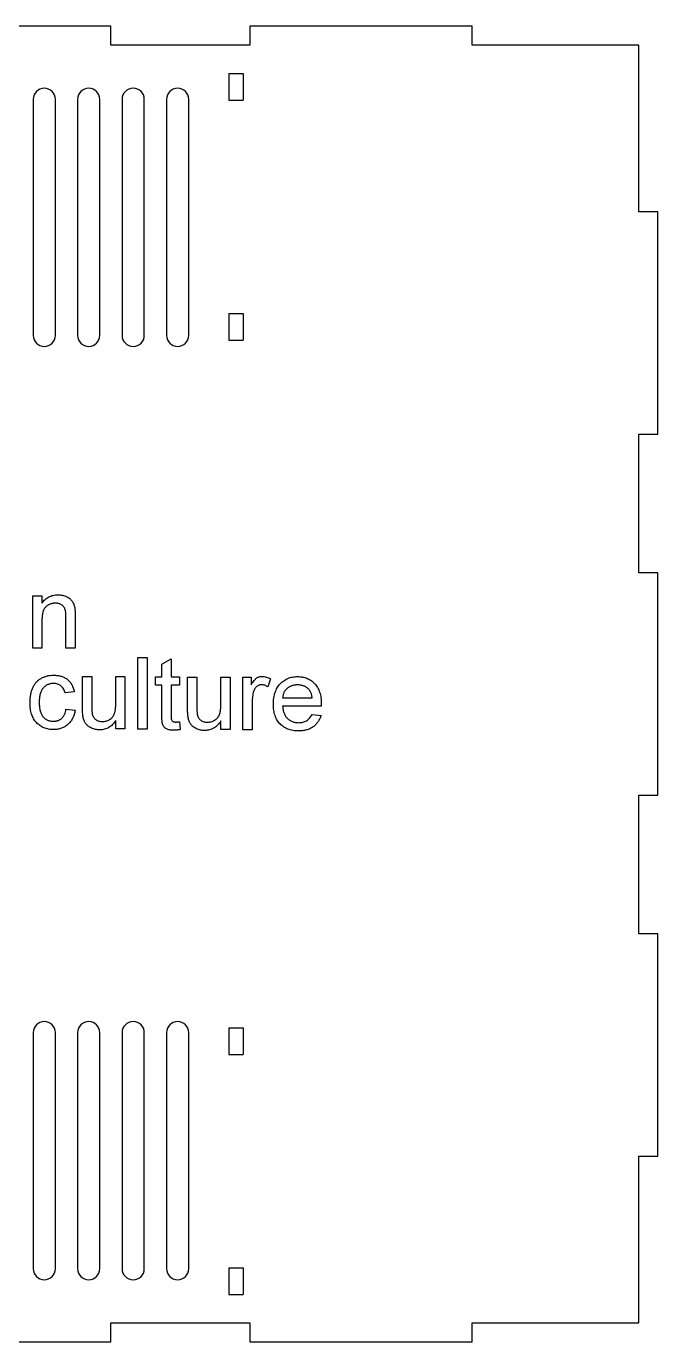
# Model space of a CAD drawing. Header units: millimetres. Extents: x -737 to 1904, y -658 to 473.
# Drawn here: x 641 to 785.4, y 172.5 to 473.2 of the extents above; entities that cross this region are included whole.
import ezdxf

# ---------------------------------------------------------------- set-up
doc = ezdxf.new("R2010")
doc.units = ezdxf.units.MM

msp = doc.modelspace()

# ---------------------------------------------------------------- linework, layer by layer
at = {"color": 7, "linetype": 'Continuous', "lineweight": 25}
for p, q in [((660.4, 473.2), (609.6, 473.2)), ((660.4, 468.88), (660.4, 473.2)), ((692.15, 473.2), (692.15, 468.88)), ((742.95, 473.2), (692.15, 473.2)), ((742.95, 468.88), (742.95, 473.2)), ((692.15, 468.88), (660.4, 468.88)), ((781.05, 468.88), (742.95, 468.88)), ((781.05, 430.78), (781.05, 468.88)), ((687.32, 462.44), (687.32, 456.28)), ((687.32, 462.44), (690.63, 462.44)), ((690.63, 462.44), (690.63, 456.28)), ((642.62, 456.51), (642.62, 402.54)), ((647.7, 402.54), (647.7, 456.51)), ((652.78, 456.51), (652.78, 402.54)), ((657.86, 402.54), (657.86, 456.51)), ((662.94, 456.51), (662.94, 402.54)), ((668.02, 402.54), (668.02, 456.51)), ((673.1, 456.51), (673.1, 402.54)), ((678.18, 402.54), (678.18, 456.51)), ((687.32, 456.28), (690.63, 456.28)), ((785.37, 430.78), (781.05, 430.78)), ((785.37, 379.98), (785.37, 430.78)), ((687.32, 407.57), (687.32, 401.42)), ((687.32, 407.57), (690.63, 407.57)), ((690.63, 407.57), (690.63, 401.42)), ((687.32, 401.42), (690.63, 401.42)), ((781.05, 379.98), (785.37, 379.98)), ((781.05, 348.23), (781.05, 379.98)), ((785.37, 348.23), (781.05, 348.23)), ((785.37, 297.43), (785.37, 348.23)), ((642.52, 343), (644.63, 343)), ((642.52, 330.99), (642.52, 343)), ((644.63, 343), (644.63, 341.32)), ((644.63, 337.43), (644.63, 330.99)), ((650.11, 330.99), (650.11, 338.16)), ((652.21, 338.34), (652.21, 330.99)), ((644.63, 330.99), (642.52, 330.99)), ((652.21, 330.99), (650.11, 330.99)), ((666.54, 328.92), (668.65, 328.92)), ((666.54, 312.49), (666.54, 328.92)), ((668.65, 328.92), (668.65, 312.49)), ((672.02, 327.39), (674.13, 328.59)), ((674.13, 328.59), (674.13, 324.47)), ((672.02, 324.47), (672.02, 327.39)), ((653.9, 324.57), (656.01, 324.57)), ((653.9, 317.17), (653.9, 324.57)), ((656.01, 324.57), (656.01, 318.04)), ((661.49, 324.57), (663.59, 324.57)), ((661.49, 318.26), (661.49, 324.57)), ((663.59, 324.57), (663.59, 312.56)), ((670.55, 324.47), (672.02, 324.47)), ((670.55, 322.57), (670.55, 324.47)), ((672.02, 322.57), (670.55, 322.57)), ((672.02, 315.83), (672.02, 322.57)), ((674.13, 324.47), (676.03, 324.47)), ((674.13, 322.57), (674.13, 315.76)), ((676.03, 322.57), (674.13, 322.57)), ((676.03, 324.47), (676.03, 322.57)), ((677.92, 324.43), (680.03, 324.43)), ((677.92, 317.03), (677.92, 324.43)), ((680.03, 324.43), (680.03, 317.9)), ((685.51, 324.43), (687.62, 324.43)), ((685.51, 318.12), (685.51, 324.43)), ((687.62, 324.43), (687.62, 312.42)), ((690.57, 312.35), (690.57, 324.36)), ((690.57, 324.36), (692.46, 324.36)), ((692.46, 324.36), (692.46, 322.68)), ((696.89, 324.01), (696.23, 322.18)), ((652, 321.06), (649.9, 320.84)), ((699.63, 319.68), (706.37, 319.68)), ((650.11, 317.05), (652.21, 316.84)), ((692.67, 318.73), (692.67, 312.35)), ((708.47, 317.78), (699.63, 317.78)), ((706.35, 315.88), (708.41, 315.67)), ((661.49, 312.56), (661.49, 314.52)), ((676.03, 314.19), (676.24, 312.43)), ((685.51, 312.42), (685.51, 314.38)), ((663.59, 312.56), (661.49, 312.56)), ((668.65, 312.49), (666.54, 312.49)), ((687.62, 312.42), (685.51, 312.42)), ((692.67, 312.35), (690.57, 312.35)), ((781.05, 297.43), (785.37, 297.43)), ((781.05, 265.68), (781.05, 297.43)), ((785.37, 265.68), (781.05, 265.68)), ((785.37, 214.88), (785.37, 265.68)), ((687.32, 244.25), (687.32, 238.09)), ((687.32, 244.25), (690.63, 244.25)), ((690.63, 244.25), (690.63, 238.09)), ((642.62, 243.13), (642.62, 189.15)), ((647.7, 189.15), (647.7, 243.13)), ((652.78, 243.13), (652.78, 189.15)), ((657.86, 189.15), (657.86, 243.13)), ((662.94, 243.13), (662.94, 189.15)), ((668.02, 189.15), (668.02, 243.13)), ((673.1, 243.13), (673.1, 189.15)), ((678.18, 189.15), (678.18, 243.13)), ((687.32, 238.09), (690.63, 238.09)), ((781.05, 214.88), (785.37, 214.88)), ((781.05, 176.78), (781.05, 214.88)), ((687.32, 189.39), (687.32, 183.23)), ((687.32, 189.39), (690.63, 189.39)), ((690.63, 189.39), (690.63, 183.23)), ((687.32, 183.23), (690.63, 183.23)), ((660.4, 176.78), (692.15, 176.78)), ((660.4, 172.47), (660.4, 176.78)), ((692.15, 176.78), (692.15, 172.47)), ((742.95, 176.78), (781.05, 176.78)), ((742.95, 172.47), (742.95, 176.78)), ((609.6, 172.47), (660.4, 172.47)), ((692.15, 172.47), (742.95, 172.47))]:
    msp.add_line(p, q, dxfattribs=at)
for centre, start, end in [((645.16, 456.51), 0, 180), ((655.32, 456.51), 0, 180), ((665.48, 456.51), 0, 180), ((675.64, 456.51), 0, 180), ((645.16, 402.54), 180, 0), ((655.32, 402.54), 180, 0), ((665.48, 402.54), 180, 0), ((675.64, 402.54), 180, 0), ((645.16, 243.13), 0, 180), ((655.32, 243.13), 0, 180), ((665.48, 243.13), 0, 180), ((675.64, 243.13), 0, 180), ((645.16, 189.15), 180, 0), ((655.32, 189.15), 180, 0), ((665.48, 189.15), 180, 360), ((675.64, 189.15), 180, 0)]:
    msp.add_arc(centre, 2.54, start, end, dxfattribs=at)
for points, knots in [([(644.63, 341.32), (644.74, 341.47), (644.95, 341.77), (645.32, 342.16), (645.73, 342.48), (646.17, 342.75), (646.65, 342.96), (647.16, 343.11), (647.71, 343.2), (648.09, 343.21), (648.29, 343.21)], [0, 0, 0, 0, 0.128951, 0.252973, 0.373396, 0.492638, 0.612688, 0.736276, 0.865056, 1, 1, 1, 1]), ([(648.29, 343.21), (648.46, 343.21), (648.79, 343.2), (649.28, 343.13), (649.75, 343), (650.19, 342.83), (650.6, 342.62), (650.96, 342.39), (651.26, 342.11), (651.51, 341.81), (651.71, 341.47), (651.88, 341.11), (652.01, 340.72), (652.07, 340.45), (652.11, 340.31)], [0, 0, 0, 0, 0.0964495, 0.190682, 0.2818853, 0.3729813, 0.4602857, 0.541495, 0.618093, 0.6914756, 0.7647621, 0.8400535, 0.9182096, 1, 1, 1, 1]), ([(647.7, 341.32), (647.6, 341.31), (647.39, 341.31), (647.09, 341.27), (646.81, 341.2), (646.53, 341.12), (646.27, 341), (646.01, 340.86), (645.77, 340.7), (645.53, 340.51), (645.31, 340.28), (645.13, 340), (644.97, 339.69), (644.84, 339.32), (644.75, 338.91), (644.68, 338.46), (644.63, 337.96), (644.63, 337.61), (644.63, 337.43)], [0, 0, 0, 0, 0.05474, 0.107494, 0.159432, 0.210592, 0.261398, 0.312429, 0.36439, 0.41773, 0.472461, 0.530716, 0.592905, 0.660261, 0.734487, 0.815792, 0.903972, 1, 1, 1, 1]), ([(650.11, 338.16), (650.1, 338.35), (650.1, 338.71), (650.06, 339.2), (649.99, 339.63), (649.89, 339.98), (649.75, 340.28), (649.57, 340.54), (649.34, 340.77), (649.07, 340.96), (648.76, 341.12), (648.43, 341.24), (648.07, 341.3), (647.83, 341.31), (647.7, 341.32)], [0, 0, 0, 0, 0.125547, 0.234154, 0.327129, 0.405411, 0.474787, 0.543633, 0.613514, 0.686384, 0.761237, 0.837662, 0.916892, 1, 1, 1, 1]), ([(652.11, 340.31), (652.12, 340.26), (652.14, 340.15), (652.15, 339.97), (652.17, 339.76), (652.19, 339.53), (652.2, 339.27), (652.21, 338.98), (652.21, 338.67), (652.21, 338.45), (652.21, 338.34)], [0, 0, 0, 0, 0.079515, 0.17013, 0.275678, 0.394386, 0.526238, 0.669757, 0.828207, 1, 1, 1, 1]), ([(641.89, 318.59), (641.89, 318.74), (641.89, 319.06), (641.92, 319.52), (641.97, 319.96), (642.04, 320.39), (642.13, 320.81), (642.24, 321.2), (642.37, 321.59), (642.52, 321.96), (642.69, 322.31), (642.88, 322.64), (643.09, 322.94), (643.32, 323.23), (643.57, 323.49), (643.85, 323.72), (644.14, 323.94), (644.56, 324.19), (645.11, 324.45), (645.81, 324.68), (646.53, 324.82), (647.03, 324.84), (647.28, 324.85)], [0, 0, 0, 0, 0.05069, 0.100064, 0.147868, 0.194213, 0.239564, 0.283798, 0.326868, 0.369348, 0.410747, 0.451432, 0.490875, 0.5299, 0.568726, 0.607396, 0.646183, 0.685355, 0.76375, 0.841544, 0.919958, 1, 1, 1, 1]), ([(647.28, 324.85), (647.44, 324.85), (647.74, 324.84), (648.19, 324.79), (648.62, 324.72), (649.03, 324.61), (649.42, 324.47), (649.78, 324.3), (650.12, 324.1), (650.44, 323.87), (650.73, 323.61), (650.99, 323.32), (651.23, 323.01), (651.44, 322.67), (651.63, 322.3), (651.78, 321.91), (651.91, 321.49), (651.97, 321.2), (652, 321.06)], [0, 0, 0, 0, 0.0707943, 0.1389298, 0.2037608, 0.2672468, 0.3282853, 0.388484, 0.447711, 0.5064942, 0.565373, 0.6238493, 0.6824323, 0.7424293, 0.8034999, 0.8668025, 0.9320606, 1, 1, 1, 1]), ([(647.29, 322.95), (647.17, 322.95), (646.94, 322.94), (646.6, 322.89), (646.27, 322.81), (645.96, 322.7), (645.67, 322.55), (645.4, 322.37), (645.14, 322.16), (644.9, 321.92), (644.69, 321.64), (644.5, 321.32), (644.35, 320.96), (644.22, 320.57), (644.12, 320.14), (644.05, 319.68), (644, 319.17), (644, 318.82), (644, 318.64)], [0, 0, 0, 0, 0.058407, 0.114122, 0.168129, 0.221319, 0.273983, 0.326987, 0.380581, 0.435847, 0.4927, 0.552462, 0.615019, 0.681542, 0.753079, 0.829996, 0.912188, 1, 1, 1, 1]), ([(649.9, 320.84), (649.85, 321.01), (649.75, 321.33), (649.54, 321.76), (649.27, 322.13), (648.95, 322.43), (648.59, 322.66), (648.19, 322.83), (647.75, 322.93), (647.45, 322.95), (647.29, 322.95)], [0, 0, 0, 0, 0.1427158, 0.2729535, 0.3965003, 0.5155114, 0.6326696, 0.7505933, 0.8712562, 1, 1, 1, 1]), ([(692.46, 322.68), (692.57, 322.86), (692.77, 323.19), (693.08, 323.62), (693.37, 323.96), (693.67, 324.2), (693.97, 324.37), (694.27, 324.48), (694.59, 324.56), (694.81, 324.56), (694.92, 324.57)], [0, 0, 0, 0, 0.189667, 0.351384, 0.488427, 0.600991, 0.701645, 0.800871, 0.898948, 1, 1, 1, 1]), ([(694.83, 322.67), (694.73, 322.67), (694.53, 322.66), (694.24, 322.58), (693.96, 322.45), (693.71, 322.27), (693.48, 322.04), (693.28, 321.78), (693.11, 321.47), (693.04, 321.25), (693, 321.13)], [0, 0, 0, 0, 0.1182932, 0.2335655, 0.3510375, 0.4725602, 0.5975705, 0.7246442, 0.8581657, 1, 1, 1, 1]), ([(696.23, 322.18), (696.12, 322.25), (695.9, 322.4), (695.54, 322.56), (695.19, 322.65), (694.95, 322.67), (694.83, 322.67)], [0, 0, 0, 0, 0.273331, 0.527147, 0.767135, 1, 1, 1, 1]), ([(694.92, 324.57), (695.08, 324.56), (695.41, 324.55), (695.91, 324.43), (696.41, 324.26), (696.73, 324.09), (696.89, 324.01)], [0, 0, 0, 0, 0.235779, 0.477896, 0.732141, 1, 1, 1, 1]), ([(697.52, 318.21), (697.52, 318.45), (697.53, 318.92), (697.61, 319.61), (697.73, 320.26), (697.89, 320.87), (698.11, 321.43), (698.38, 321.95), (698.69, 322.44), (699.06, 322.87), (699.46, 323.26), (699.89, 323.6), (700.35, 323.88), (700.84, 324.12), (701.36, 324.3), (701.9, 324.43), (702.48, 324.51), (702.87, 324.52), (703.07, 324.52)], [0, 0, 0, 0, 0.0770192, 0.1495479, 0.2187135, 0.2849231, 0.3481593, 0.4097277, 0.4698385, 0.529421, 0.5882765, 0.6457897, 0.702469, 0.7593896, 0.8167479, 0.8756208, 0.9364821, 1, 1, 1, 1]), ([(703.06, 322.63), (702.95, 322.62), (702.72, 322.62), (702.39, 322.58), (702.07, 322.52), (701.77, 322.43), (701.47, 322.32), (701.2, 322.18), (700.94, 322.02), (700.69, 321.83), (700.46, 321.62), (700.26, 321.39), (700.09, 321.15), (699.94, 320.89), (699.82, 320.61), (699.73, 320.31), (699.66, 320), (699.64, 319.79), (699.63, 319.68)], [0, 0, 0, 0, 0.068919, 0.134905, 0.199736, 0.262624, 0.324501, 0.385514, 0.447391, 0.509178, 0.570905, 0.630822, 0.690144, 0.749777, 0.809719, 0.870915, 0.934591, 1, 1, 1, 1]), ([(705.6, 321.62), (705.52, 321.7), (705.35, 321.86), (705.08, 322.07), (704.79, 322.24), (704.48, 322.38), (704.15, 322.49), (703.8, 322.57), (703.44, 322.62), (703.19, 322.62), (703.06, 322.63)], [0, 0, 0, 0, 0.123686, 0.244301, 0.364229, 0.486002, 0.608441, 0.73367, 0.863772, 1, 1, 1, 1]), ([(703.07, 324.52), (703.27, 324.52), (703.65, 324.51), (704.21, 324.43), (704.74, 324.31), (705.24, 324.13), (705.72, 323.9), (706.16, 323.62), (706.59, 323.28), (706.98, 322.9), (707.33, 322.48), (707.64, 322), (707.9, 321.49), (708.11, 320.94), (708.28, 320.34), (708.39, 319.7), (708.47, 319.03), (708.48, 318.56), (708.48, 318.32)], [0, 0, 0, 0, 0.062833, 0.122965, 0.181629, 0.238832, 0.295294, 0.352167, 0.409491, 0.468424, 0.528358, 0.588554, 0.650248, 0.713671, 0.780262, 0.849536, 0.922652, 1, 1, 1, 1]), ([(693, 321.13), (692.95, 320.95), (692.85, 320.57), (692.75, 319.98), (692.68, 319.36), (692.68, 318.94), (692.67, 318.73)], [0, 0, 0, 0, 0.23826, 0.483736, 0.736379, 1, 1, 1, 1]), ([(706.37, 319.68), (706.36, 319.78), (706.33, 319.99), (706.28, 320.28), (706.21, 320.56), (706.12, 320.81), (706.01, 321.04), (705.89, 321.26), (705.75, 321.45), (705.65, 321.56), (705.6, 321.62)], [0, 0, 0, 0, 0.148165, 0.289694, 0.422377, 0.548462, 0.667394, 0.782966, 0.892721, 1, 1, 1, 1]), ([(647.28, 312.42), (647.08, 312.42), (646.7, 312.43), (646.13, 312.5), (645.59, 312.63), (645.08, 312.8), (644.61, 313.03), (644.16, 313.31), (643.74, 313.63), (643.36, 314.01), (643.01, 314.43), (642.71, 314.9), (642.45, 315.41), (642.25, 315.96), (642.08, 316.56), (641.97, 317.19), (641.9, 317.88), (641.89, 318.35), (641.89, 318.59)], [0, 0, 0, 0, 0.06395, 0.125495, 0.184553, 0.242023, 0.298544, 0.354978, 0.411633, 0.469612, 0.528372, 0.587935, 0.649204, 0.712555, 0.778766, 0.848384, 0.922231, 1, 1, 1, 1]), ([(644, 318.64), (644, 318.46), (644, 318.11), (644.05, 317.6), (644.11, 317.12), (644.21, 316.69), (644.33, 316.29), (644.49, 315.94), (644.67, 315.62), (644.88, 315.34), (645.11, 315.1), (645.36, 314.89), (645.63, 314.71), (645.91, 314.56), (646.21, 314.45), (646.53, 314.37), (646.86, 314.32), (647.09, 314.31), (647.21, 314.31)], [0, 0, 0, 0, 0.089964, 0.173195, 0.251034, 0.323935, 0.391049, 0.454481, 0.514066, 0.570614, 0.625082, 0.678246, 0.730226, 0.782251, 0.834568, 0.88786, 0.94285, 1, 1, 1, 1]), ([(647.21, 314.31), (647.3, 314.31), (647.49, 314.32), (647.76, 314.35), (648.02, 314.4), (648.26, 314.48), (648.5, 314.57), (648.72, 314.69), (648.93, 314.82), (649.13, 314.98), (649.32, 315.16), (649.48, 315.37), (649.63, 315.59), (649.76, 315.84), (649.88, 316.11), (649.97, 316.4), (650.05, 316.72), (650.09, 316.94), (650.11, 317.05)], [0, 0, 0, 0, 0.063436, 0.125047, 0.185165, 0.242744, 0.299945, 0.356986, 0.413675, 0.470983, 0.529005, 0.58841, 0.649227, 0.712623, 0.77912, 0.848934, 0.922015, 1, 1, 1, 1]), ([(652.21, 316.84), (652.19, 316.67), (652.13, 316.34), (652, 315.86), (651.84, 315.41), (651.64, 314.99), (651.42, 314.59), (651.17, 314.23), (650.88, 313.89), (650.56, 313.58), (650.22, 313.31), (649.86, 313.07), (649.47, 312.87), (649.07, 312.7), (648.65, 312.57), (648.21, 312.48), (647.75, 312.43), (647.44, 312.42), (647.28, 312.42)], [0, 0, 0, 0, 0.070393, 0.138268, 0.204039, 0.267151, 0.3295, 0.390196, 0.450797, 0.511856, 0.572004, 0.631682, 0.690926, 0.750109, 0.810163, 0.871602, 0.93485, 1, 1, 1, 1]), ([(654.02, 315.28), (654, 315.39), (653.96, 315.65), (653.93, 316.08), (653.9, 316.59), (653.9, 316.97), (653.9, 317.17)], [0, 0, 0, 0, 0.182726, 0.409284, 0.682193, 1, 1, 1, 1]), ([(656.01, 318.04), (656.01, 317.91), (656.01, 317.67), (656.01, 317.33), (656.02, 317.02), (656.04, 316.74), (656.05, 316.49), (656.08, 316.28), (656.09, 316.09), (656.12, 315.98), (656.13, 315.93)], [0, 0, 0, 0, 0.177577, 0.339578, 0.487627, 0.618617, 0.737253, 0.839084, 0.92699, 1, 1, 1, 1]), ([(656.13, 315.93), (656.16, 315.81), (656.23, 315.56), (656.41, 315.23), (656.63, 314.93), (656.91, 314.68), (657.23, 314.49), (657.59, 314.35), (657.98, 314.26), (658.26, 314.25), (658.4, 314.25)], [0, 0, 0, 0, 0.127046, 0.247789, 0.366272, 0.486108, 0.607732, 0.73226, 0.861473, 1, 1, 1, 1]), ([(658.4, 314.25), (658.55, 314.25), (658.84, 314.26), (659.26, 314.35), (659.68, 314.5), (660.07, 314.7), (660.43, 314.95), (660.74, 315.24), (660.98, 315.58), (661.15, 315.9), (661.24, 316.18), (661.31, 316.41), (661.36, 316.66), (661.41, 316.94), (661.44, 317.24), (661.47, 317.56), (661.48, 317.9), (661.48, 318.14), (661.49, 318.26)], [0, 0, 0, 0, 0.075371, 0.150336, 0.22529, 0.301976, 0.377673, 0.451003, 0.522791, 0.595655, 0.634396, 0.675869, 0.72079, 0.769302, 0.821454, 0.877467, 0.936757, 1, 1, 1, 1]), ([(674.75, 312.25), (674.58, 312.25), (674.27, 312.26), (673.82, 312.32), (673.43, 312.43), (673.1, 312.57), (672.82, 312.76), (672.59, 312.98), (672.4, 313.22), (672.27, 313.44), (672.2, 313.66), (672.15, 313.85), (672.12, 314.09), (672.08, 314.36), (672.05, 314.68), (672.04, 315.03), (672.02, 315.42), (672.02, 315.69), (672.02, 315.83)], [0, 0, 0, 0, 0.094748, 0.179085, 0.254287, 0.32156, 0.3835, 0.441719, 0.499014, 0.5552, 0.586701, 0.62496, 0.669505, 0.721913, 0.780273, 0.846538, 0.919577, 1, 1, 1, 1]), ([(678.04, 315.14), (678.02, 315.25), (677.98, 315.51), (677.95, 315.94), (677.92, 316.45), (677.92, 316.83), (677.92, 317.03)], [0, 0, 0, 0, 0.182726, 0.409284, 0.682193, 1, 1, 1, 1]), ([(680.03, 317.9), (680.03, 317.77), (680.03, 317.53), (680.04, 317.19), (680.05, 316.88), (680.06, 316.6), (680.07, 316.35), (680.1, 316.14), (680.12, 315.95), (680.14, 315.84), (680.15, 315.79)], [0, 0, 0, 0, 0.177577, 0.339578, 0.487627, 0.618617, 0.737253, 0.839084, 0.92699, 1, 1, 1, 1]), ([(680.15, 315.79), (680.19, 315.67), (680.26, 315.42), (680.43, 315.09), (680.65, 314.79), (680.93, 314.54), (681.25, 314.35), (681.61, 314.21), (682.01, 314.12), (682.28, 314.11), (682.42, 314.11)], [0, 0, 0, 0, 0.127046, 0.247789, 0.366272, 0.486108, 0.607732, 0.73226, 0.861473, 1, 1, 1, 1]), ([(682.42, 314.11), (682.57, 314.11), (682.86, 314.12), (683.29, 314.21), (683.7, 314.36), (684.09, 314.56), (684.45, 314.81), (684.76, 315.1), (685.01, 315.44), (685.17, 315.76), (685.27, 316.04), (685.33, 316.27), (685.39, 316.52), (685.43, 316.8), (685.46, 317.1), (685.49, 317.42), (685.5, 317.76), (685.51, 318), (685.51, 318.12)], [0, 0, 0, 0, 0.075371, 0.150336, 0.22529, 0.301976, 0.377673, 0.451003, 0.522791, 0.595655, 0.634396, 0.675869, 0.72079, 0.769302, 0.821454, 0.877467, 0.936757, 1, 1, 1, 1]), ([(703.18, 312.09), (702.97, 312.1), (702.56, 312.11), (701.96, 312.18), (701.38, 312.31), (700.85, 312.48), (700.34, 312.71), (699.88, 312.99), (699.44, 313.32), (699.04, 313.69), (698.68, 314.11), (698.37, 314.58), (698.1, 315.08), (697.89, 315.63), (697.72, 316.22), (697.61, 316.85), (697.53, 317.51), (697.52, 317.97), (697.52, 318.21)], [0, 0, 0, 0, 0.067351, 0.131314, 0.193071, 0.252502, 0.310705, 0.36793, 0.425461, 0.483425, 0.542044, 0.60113, 0.66102, 0.722853, 0.787414, 0.854497, 0.925345, 1, 1, 1, 1]), ([(699.63, 317.78), (699.64, 317.63), (699.66, 317.34), (699.73, 316.92), (699.83, 316.53), (699.95, 316.16), (700.1, 315.82), (700.29, 315.51), (700.49, 315.22), (700.73, 314.96), (700.99, 314.73), (701.26, 314.53), (701.55, 314.37), (701.85, 314.23), (702.17, 314.12), (702.51, 314.04), (702.86, 314), (703.1, 313.99), (703.22, 313.99)], [0, 0, 0, 0, 0.076546, 0.149754, 0.218882, 0.285099, 0.348766, 0.410233, 0.470857, 0.530387, 0.589538, 0.646884, 0.704289, 0.761368, 0.81848, 0.876944, 0.937289, 1, 1, 1, 1]), ([(703.22, 313.99), (703.4, 313.99), (703.74, 314), (704.24, 314.09), (704.69, 314.23), (705.11, 314.43), (705.49, 314.69), (705.82, 315.03), (706.12, 315.43), (706.27, 315.73), (706.35, 315.88)], [0, 0, 0, 0, 0.137039, 0.265479, 0.386758, 0.503867, 0.62032, 0.739767, 0.865454, 1, 1, 1, 1]), ([(708.48, 318.32), (708.48, 318.25), (708.48, 318.07), (708.47, 317.89), (708.47, 317.78)], [0, 0, 0, 0, 0.414608, 1, 1, 1, 1]), ([(657.83, 312.35), (657.67, 312.35), (657.34, 312.36), (656.85, 312.44), (656.38, 312.57), (655.93, 312.74), (655.52, 312.95), (655.17, 313.2), (654.86, 313.47), (654.61, 313.77), (654.42, 314.1), (654.25, 314.46), (654.11, 314.85), (654.05, 315.13), (654.02, 315.28)], [0, 0, 0, 0, 0.095117, 0.188095, 0.279953, 0.371975, 0.460018, 0.54183, 0.61796, 0.69029, 0.76263, 0.837832, 0.916485, 1, 1, 1, 1]), ([(661.49, 314.52), (661.37, 314.35), (661.15, 314.01), (660.77, 313.57), (660.36, 313.19), (659.91, 312.88), (659.43, 312.64), (658.93, 312.47), (658.39, 312.37), (658.02, 312.35), (657.83, 312.35)], [0, 0, 0, 0, 0.139155, 0.269619, 0.394116, 0.514627, 0.632916, 0.752307, 0.873444, 1, 1, 1, 1]), ([(674.13, 315.76), (674.13, 315.63), (674.13, 315.4), (674.15, 315.09), (674.18, 314.85), (674.23, 314.64), (674.35, 314.44), (674.51, 314.3), (674.68, 314.21), (674.83, 314.17), (675.01, 314.15), (675.13, 314.14), (675.2, 314.14)], [0, 0, 0, 0, 0.169375, 0.305711, 0.409301, 0.481281, 0.592987, 0.704778, 0.766272, 0.835462, 0.913045, 1, 1, 1, 1]), ([(675.2, 314.14), (675.26, 314.14), (675.38, 314.14), (675.57, 314.16), (675.79, 314.17), (675.95, 314.19), (676.03, 314.19)], [0, 0, 0, 0, 0.20274, 0.437539, 0.704573, 1, 1, 1, 1]), ([(681.86, 312.21), (681.69, 312.21), (681.36, 312.22), (680.87, 312.3), (680.4, 312.43), (679.96, 312.6), (679.55, 312.81), (679.19, 313.06), (678.89, 313.33), (678.64, 313.63), (678.44, 313.96), (678.27, 314.32), (678.13, 314.71), (678.07, 314.99), (678.04, 315.14)], [0, 0, 0, 0, 0.095117, 0.188095, 0.279953, 0.371975, 0.460018, 0.54183, 0.61796, 0.69029, 0.76263, 0.837832, 0.916485, 1, 1, 1, 1]), ([(685.51, 314.38), (685.4, 314.21), (685.18, 313.87), (684.79, 313.43), (684.38, 313.05), (683.94, 312.74), (683.46, 312.5), (682.95, 312.33), (682.41, 312.23), (682.05, 312.21), (681.86, 312.21)], [0, 0, 0, 0, 0.139155, 0.269619, 0.394116, 0.514627, 0.632916, 0.752307, 0.873444, 1, 1, 1, 1]), ([(708.41, 315.67), (708.37, 315.53), (708.29, 315.26), (708.12, 314.87), (707.93, 314.5), (707.71, 314.16), (707.47, 313.84), (707.21, 313.54), (706.91, 313.27), (706.59, 313.02), (706.24, 312.8), (705.87, 312.61), (705.48, 312.45), (705.07, 312.32), (704.63, 312.22), (704.17, 312.15), (703.68, 312.1), (703.35, 312.09), (703.18, 312.09)], [0, 0, 0, 0, 0.063575, 0.125064, 0.184934, 0.244033, 0.302281, 0.360376, 0.418794, 0.477624, 0.537385, 0.597475, 0.659222, 0.722193, 0.787717, 0.855714, 0.926086, 1, 1, 1, 1]), ([(676.24, 312.43), (676.1, 312.4), (675.84, 312.35), (675.46, 312.29), (675.1, 312.25), (674.87, 312.25), (674.75, 312.25)], [0, 0, 0, 0, 0.275333, 0.532913, 0.773608, 1, 1, 1, 1])]:
    msp.add_open_spline(points, degree=3, knots=knots, dxfattribs=at)

doc.saveas('drawing.dxf')
